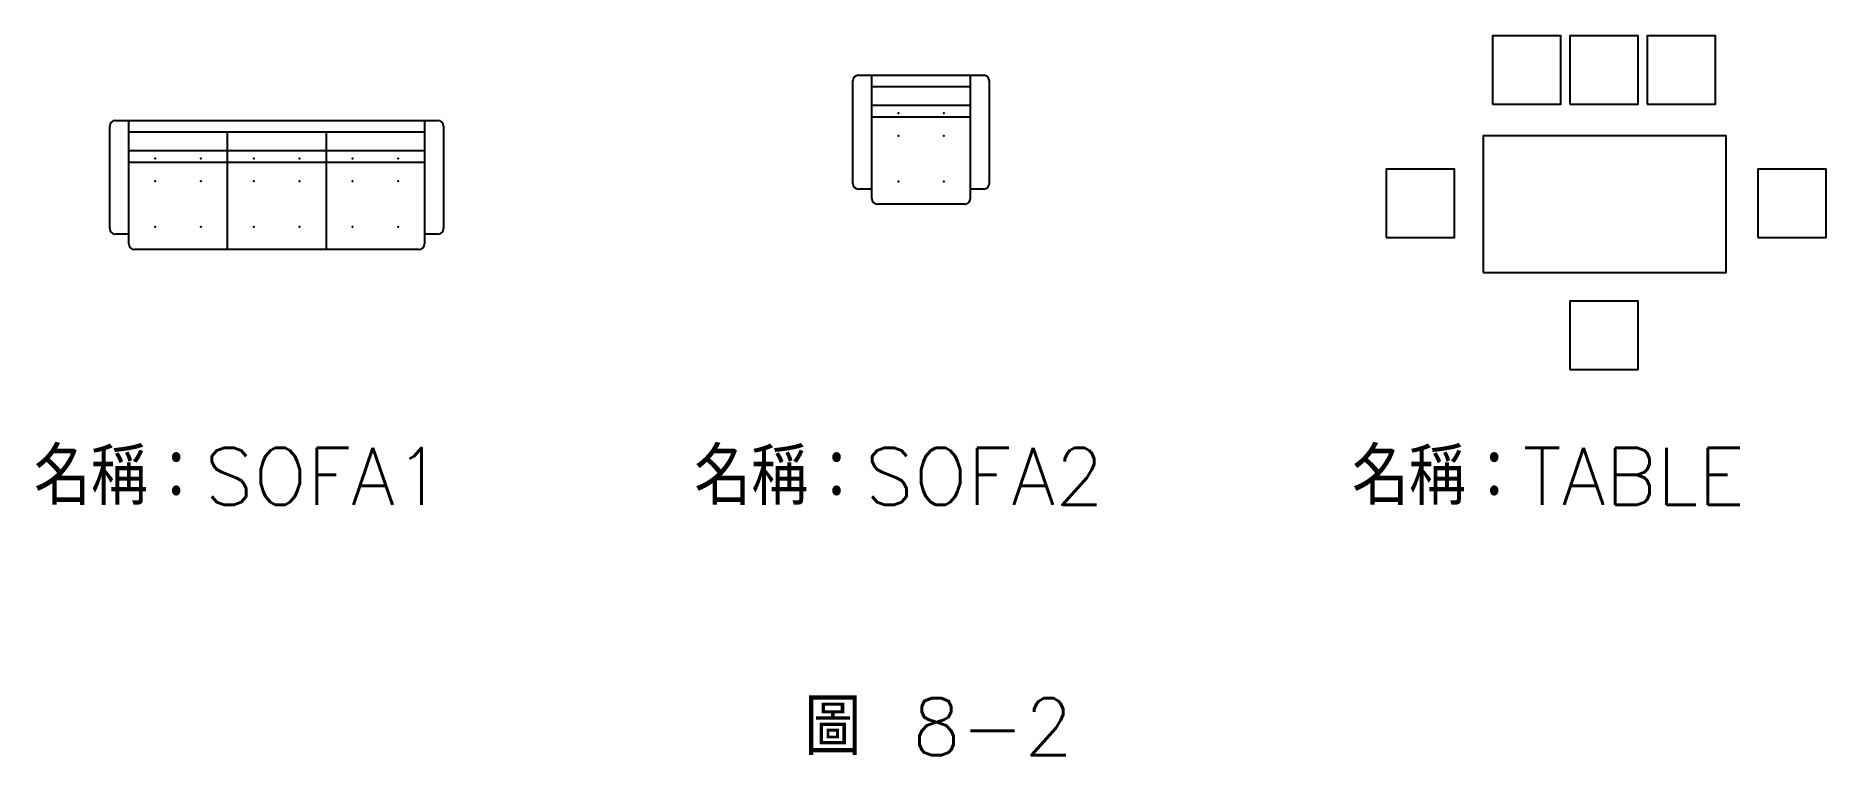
# Model space of a CAD drawing. Extents: x 413.2 to 507.6, y 248.5 to 286.5.
import ezdxf

# ---------------------------------------------------------------- set-up
doc = ezdxf.new("R2010")
doc.units = 0
doc.layers.get('0').update_dxf_attribs({"color": 3, "linetype": 'CONTINUOUS'})
doc.layers.add('文字', color=6, linetype='CONTINUOUS')
doc.layers.add('輪廓線', color=7, linetype='CONTINUOUS')
doc.styles.add('CNS1', font='txt.shx', dxfattribs={"height": 3, "bigfont": 'chineset.shx'})

msp = doc.modelspace()

# ---------------------------------------------------------------- linework, layer by layer
for p, q in [((456.609, 284.391), (463.209, 284.391)), ((457.309, 277.891), (457.309, 284.391)), ((462.509, 277.891), (462.509, 284.391)), ((456.309, 278.691), (456.309, 284.091)), ((457.309, 283.791), (462.509, 283.791)), ((463.509, 278.691), (463.509, 284.091)), ((462.509, 282.791), (457.309, 282.791)), ((417.129, 276.304), (417.129, 281.704)), ((417.429, 282.004), (434.429, 282.004)), ((418.129, 275.504), (418.129, 282.004)), ((418.129, 281.404), (433.729, 281.404)), ((423.329, 275.204), (423.329, 281.404)), ((428.529, 281.404), (428.529, 275.204)), ((433.729, 282.004), (433.729, 275.504)), ((434.729, 281.704), (434.729, 276.304)), ((457.309, 282.191), (462.509, 282.191)), ((433.729, 280.404), (418.129, 280.404)), ((418.129, 279.804), (433.729, 279.804)), ((457.309, 278.391), (456.609, 278.391)), ((462.209, 277.591), (457.609, 277.591)), ((463.209, 278.391), (462.509, 278.391)), ((418.129, 276.004), (417.429, 276.004)), ((434.429, 276.004), (433.729, 276.004)), ((433.429, 275.204), (418.429, 275.204))]:
    msp.add_line(p, q)
at = {"linetype": 'Continuous'}
for points in [[(490.034, 282.874), (493.634, 282.874), (493.634, 286.474), (490.034, 286.474)], [(494.114, 282.874), (497.714, 282.874), (497.714, 286.474), (494.114, 286.474)], [(498.194, 282.874), (501.794, 282.874), (501.794, 286.474), (498.194, 286.474)], [(489.554, 273.994), (502.354, 273.994), (502.354, 281.194), (489.554, 281.194)], [(484.434, 275.834), (488.034, 275.834), (488.034, 279.434), (484.434, 279.434)], [(504.034, 275.834), (507.634, 275.834), (507.634, 279.434), (504.034, 279.434)], [(494.114, 268.874), (497.714, 268.874), (497.714, 272.474), (494.114, 272.474)]]:
    msp.add_lwpolyline(points, close=True, dxfattribs=at)
for centre, start, end in [((456.609, 284.091), 90, 180), ((463.209, 284.091), 360, 90), ((417.429, 281.704), 90, 180), ((434.429, 281.704), 0, 90), ((456.609, 278.691), 180, 270), ((463.209, 278.691), 270, 360), ((457.609, 277.891), 180, 270), ((462.209, 277.891), 270, 360), ((417.429, 276.304), 180, 270), ((434.429, 276.304), 270, 0), ((418.429, 275.504), 180, 270), ((433.429, 275.504), 270, 0)]:
    msp.add_arc(centre, 0.3, start, end)
for p in [(458.709, 282.391), (461.109, 282.391), (458.709, 281.191), (461.109, 281.191), (419.529, 280.004), (421.929, 280.004), (424.729, 280.004), (427.129, 280.004), (429.929, 280.004), (432.329, 280.004), (419.529, 278.804), (421.929, 278.804), (424.729, 278.804), (427.129, 278.804), (429.929, 278.804), (432.329, 278.804), (458.709, 278.791), (461.109, 278.791), (419.529, 276.404), (421.929, 276.404), (424.729, 276.404), (427.129, 276.404), (429.929, 276.404), (432.329, 276.404)]:
    msp.add_point(p)

# ---------------------------------------------------------------- texts
at = {"layer": '文字', "style": 'CNS1'}
for s, p in [('名稱：SOFA1', (413.128, 261.737)), ('名稱：SOFA2', (447.948, 261.737)), ('名稱：TABLE', (482.629, 261.737))]:
    msp.add_text(s, height=3, dxfattribs=at).set_placement(p)
at = {"layer": '輪廓線', "style": 'CNS1'}
msp.add_text('圖 8-2', height=3, dxfattribs=at).set_placement((453.759, 248.529))

doc.saveas('drawing.dxf')
